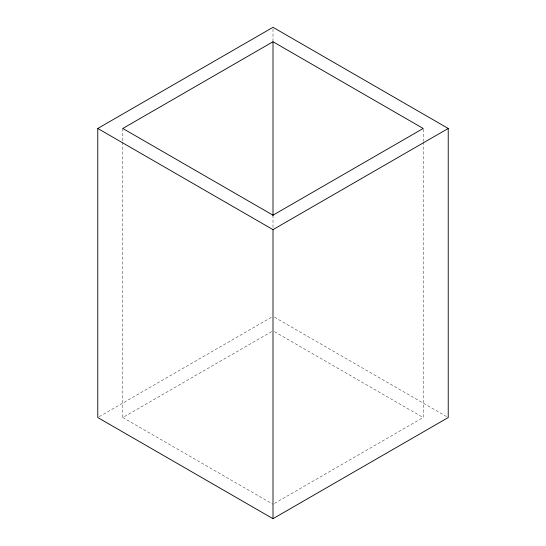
<?xml version="1.0" encoding="UTF-8"?>
<svg xmlns="http://www.w3.org/2000/svg" width="546" height="546" viewBox="0 0 546 546"><rect width="100%" height="100%" fill="white"/><g stroke="black" fill="none" stroke-linecap="round" stroke-linejoin="round"><path stroke-width="0.41" stroke-dasharray="2.73 2.05" d="M99.242 416.68L272.263 316.782M122.802 142.11L122.802 417.533L272.263 331.238M274.474 503.398L423.198 417.533L423.198 142.11M274.474 317.212L446.758 416.68M274.474 331.661L423.198 417.533M122.802 417.533L273 504.245M423.198 129.32L423.198 141.257M273 29.006L273 40.943M273 215.185L273 227.975M122.802 128.467L122.802 141.257"/><path stroke-width="0.82" d="M97.768 128.467L273 27.3L448.232 128.467L448.232 417.533L273 518.7L97.768 417.533L97.768 128.467L273 229.641L448.232 128.467M273 41.755L122.802 128.467L273 215.185L423.198 128.467L273 41.755L273 215.704M273 229.641L273 518.7"/></g></svg>
